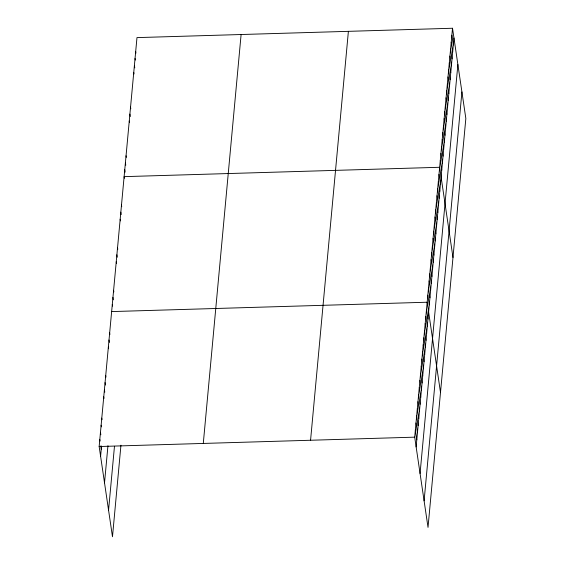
<?xml version="1.0" encoding="UTF-8"?>
<svg xmlns="http://www.w3.org/2000/svg" width="565" height="565" viewBox="0 0 565 565"><rect width="100%" height="100%" fill="white"/><g stroke="black" fill="none" stroke-linecap="round" stroke-linejoin="round"><path stroke-width="0.85" d="M120.945 445.213L112.484 536.75L99.158 446.527L136.977 37.608L452.516 28.25L465.843 118.473L428.023 527.392L414.696 437.162L452.516 28.25M100.598 456.287L101.552 446.032M104.518 482.842L107.95 445.75M108.558 510.195L114.476 446.279M203.287 443.433L241.107 34.522M310.566 440.255L348.393 31.336M416.137 446.929L453.963 38.017M420.063 473.484L457.883 64.565M424.103 500.837L461.923 91.925M111.637 311.583L427.175 302.226L440.502 392.449M99.158 446.527L414.696 437.162M451.873 35.2L453.314 44.967M451.23 42.156L452.671 51.916M450.588 49.106L452.028 58.866M449.945 56.055L451.386 65.823M449.302 63.005L450.743 72.772M448.659 69.961L450.1 79.722M448.017 76.911L449.458 86.678M447.374 83.86L448.815 93.628M446.731 90.817L448.172 100.577M446.089 97.766L447.529 107.527M445.446 104.716L446.887 114.483M444.803 111.665L446.244 121.433M444.161 118.622L445.601 128.382M443.518 125.571L444.959 135.339M442.875 132.521L444.316 142.288M442.233 139.477L443.673 149.238M441.59 146.427L443.031 156.187M440.947 153.376L442.388 163.144M440.305 160.326L441.745 170.093M452.982 257.506L439.662 167.282L124.123 176.64L124.364 178.265M439.005 174.38L440.446 184.148M438.348 181.485L439.789 191.253M437.691 188.59L439.132 198.35M437.035 195.688L438.475 205.455M436.378 202.793L437.818 212.553M435.721 209.898L437.162 219.658M435.064 216.995L436.505 226.763M434.407 224.1L435.848 233.861M433.75 231.198L435.191 240.965M433.094 238.303L434.534 248.07M432.437 245.408L433.878 255.168M431.773 252.506L433.221 262.273M431.116 259.61L432.564 269.371M430.459 266.708L431.907 276.476M429.803 273.813L431.25 283.581M429.146 280.918L430.594 290.678M428.489 288.016L429.937 297.783M427.832 295.121L429.28 304.888M426.519 309.323L427.966 319.091M425.862 316.428L427.31 326.189M425.205 323.526L426.653 333.294M424.548 330.631L425.996 340.398M423.891 337.736L425.339 347.496M423.234 344.834L424.682 354.601M422.578 351.939L424.025 361.699M421.921 359.043L423.369 368.804M421.264 366.141L422.705 375.909M420.607 373.246L422.048 383.006M419.95 380.344L421.391 390.111M419.294 387.449L420.734 397.216M418.637 394.554L420.077 404.314M417.98 401.651L419.421 411.419M417.323 408.756L418.764 418.517M416.666 415.861L418.107 425.622M416.01 422.959L417.45 432.726M415.353 430.064L416.793 439.824M135.692 51.514L135.932 53.138M135.049 58.463L135.289 60.088M134.406 65.413L134.767 67.856M133.764 72.369L134.004 73.994M130.55 107.124L130.79 108.748M129.908 114.074L130.268 116.517M129.265 121.03L129.505 122.654M126.052 155.785L126.292 157.409M125.409 162.734L125.769 165.178M124.766 169.691L125.126 172.127M121.489 205.046L121.729 206.677M120.832 212.15L121.193 214.594M120.175 219.255L120.416 220.88M117.548 247.661L117.788 249.292M116.891 254.766L117.252 257.202M116.235 261.863L116.475 263.495M113.607 290.276L113.847 291.9M112.951 297.374L113.311 299.817M112.294 304.478L112.534 306.11M109.667 332.891L109.907 334.515M109.01 339.989L109.37 342.432M108.353 347.094L108.593 348.718M105.726 375.499L105.966 377.13M105.069 382.604L105.429 385.048M104.412 389.709L104.772 392.145M103.755 396.807L103.995 398.438M101.785 418.114L102.025 419.739M101.128 425.219L101.368 426.843M100.471 432.317L100.831 434.76M99.814 439.422L100.054 441.046M100.775 445.933L101.255 449.182"/></g></svg>
